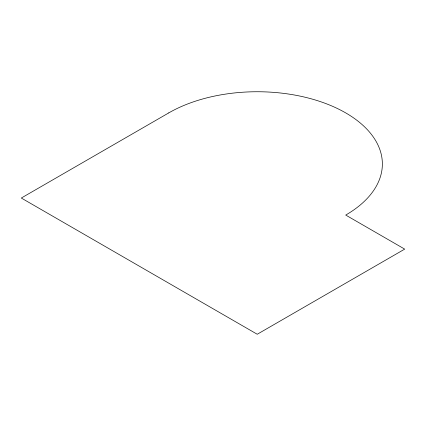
<?xml version="1.0" encoding="UTF-8"?>
<svg xmlns="http://www.w3.org/2000/svg" width="426" height="426" viewBox="0 0 426 426"><rect width="100%" height="100%" fill="white"/><g stroke="black" fill="none" stroke-linecap="round" stroke-linejoin="round"><path stroke-width="0.64" d="M168.76 112.901L21.3 198.037L257.24 334.256L404.7 249.119L345.715 215.066A125.127 72.239 0 0 0 345.715 112.901A125.127 72.239 0 0 0 168.76 112.901"/></g></svg>
